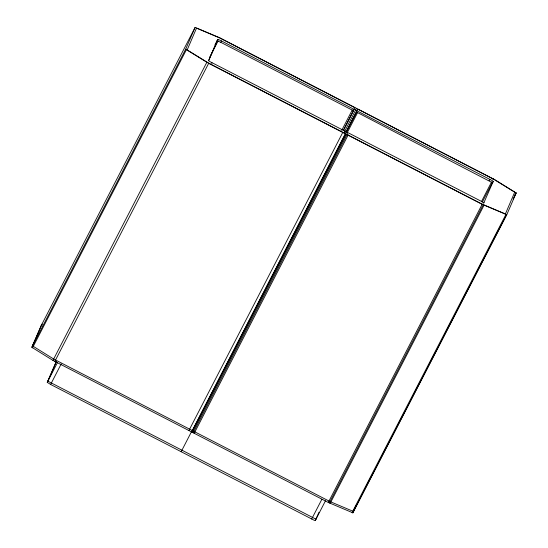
<?xml version="1.0" encoding="UTF-8"?>
<svg xmlns="http://www.w3.org/2000/svg" width="548" height="548" viewBox="0 0 548 548"><rect width="100%" height="100%" fill="white"/><g stroke="black" fill="none" stroke-linecap="round" stroke-linejoin="round"><path stroke-width="0.82" d="M197.047 28.421L196.499 28.133L187.183 49.937L208.74 63.184L342.822 132.321L344.123 132.869L344.815 131.26M31.825 347.281L41.216 325.56L195.109 27.414L219.727 37.798L495.043 179.833L516.175 192.971L506.784 214.686L352.891 512.832L328.273 502.448L52.957 360.413L31.825 347.281L185.71 49.128L195.109 27.414M356.296 505.235L353.378 511.414L330.012 501.564L54.067 359.248L32.544 345.884L41.936 324.169L42.443 324.286M325.512 500.735L315.271 520.579L314.162 520.251L50.622 384.456L47.251 382.381L56.218 361.653M56.273 361.796L47.971 380.99L48.902 381.709L315.991 519.189M208.589 60.581L214.85 46.121M215.179 45.361L217.871 39.401L220.186 40.278L492.296 180.662L493.234 181.388L483.624 203.329M217.871 39.401L208.651 60.712L209.589 61.438L484.014 202.698M346.213 131.979L191.636 431.735M356.364 108.511L344.315 132.123M346.103 132.089L357.762 109.23L359.063 109.778L493.385 179.045L514.702 192.163L505.386 213.967L482.206 204.192L348.131 135.055L346.911 134.308L347.61 132.705M356.44 112.025L492.515 182.779L493.234 181.388M315.271 520.579L318.977 512.277M352.891 512.832L355.577 506.626M32.538 347.829L186.423 49.676L185.71 49.128M214.932 44.929L217.275 40.388M52.957 360.413L206.849 62.267L186.423 49.676M209.576 57.478L218.179 40.812M54.807 361.44L208.692 63.294L206.849 62.267M217.152 40.792L220.762 42.312L221.481 40.922M211.658 63.486L212.021 62.787M47.251 382.381L57.492 362.536M50.622 384.456L61.212 363.927M341.705 130.397L352.254 109.949M343.308 130.39L353.474 110.696M343.397 130.479L354.899 107.709L219.68 37.908L196.951 28.277M188.889 430.577L342.774 132.431L482.158 204.301L506.784 214.686M346.014 132L356.193 112.265M181.141 451.758L191.732 431.228M346.411 132.123L356.597 112.388M191.786 431.906L345.672 133.76M192.348 432.283L346.233 134.137M347.309 132.548L357.495 112.813M193.225 432.797L347.11 134.644M194.198 433.31L348.131 135.055L346.918 134.308M311.661 519.059L321.875 499.269M489.145 180.703L489.864 179.312M481.391 201.685L491.577 181.95M492.905 179.381L493.145 178.915L494.022 179.401M482.267 202.171L492.453 182.436M328.273 502.448L482.206 204.192L483.11 204.616M329.3 502.954L483.185 204.808M330.177 503.352L484.062 205.205M514.832 195.061L516.01 192.786M513.044 199.04L516.175 192.971M352.056 512.579L505.941 214.432M352.659 512.805L506.544 214.658M41.216 325.56L42.059 325.813M357.762 109.23L359.063 109.778M504.989 213.843L505.386 213.967M344.021 132.856L343.288 132.548M220.762 42.312L353.556 110.785M208.692 63.294L342.774 132.431"/></g></svg>
